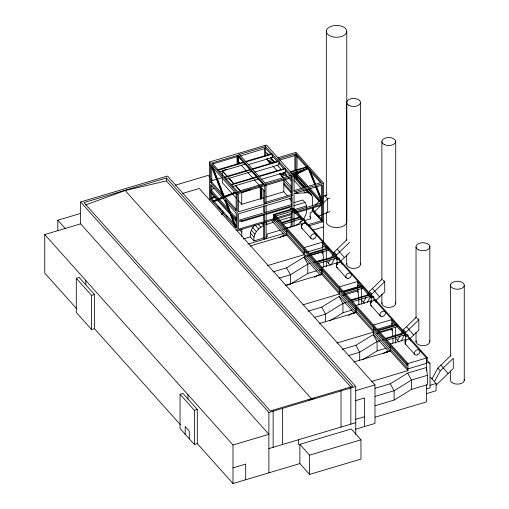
<?xml version="1.0" encoding="UTF-8"?>
<svg xmlns="http://www.w3.org/2000/svg" width="509" height="509" viewBox="0 0 509 509"><rect width="100%" height="100%" fill="white"/><g stroke="black" fill="none" stroke-linecap="round" stroke-linejoin="round"><path stroke-width="0.76" d="M260.144 186.262L260.411 199.121L261.791 198.707L261.613 188.915M261.791 198.707L261.887 188.425M264.661 222.516L264.661 239.122L263.675 238.021L253.972 240.929L250.339 236.863C249.754 232.619 251.484 228.344 254.602 225.462M253.972 240.929C252.979 234.229 257.974 228.306 263.675 225.525L261.594 223.203M328.305 262.968L330.131 259.59M331.232 257.56L334.159 252.146L346.864 239.714M331.098 265.011L334.763 258.248M335.857 256.218L336.589 254.863L349.568 242.354M363.464 302.276L366.022 297.542M367.123 295.513L368.223 293.483M367.358 302.289L371.748 294.17L384.728 281.662L384.728 291.95L375.725 300.539M397.586 340.432L400.15 335.692M400.882 334.343L403.446 329.603L416.419 317.094M401.117 341.119L405.877 332.326L418.856 319.811L418.856 330.099L409.853 338.695M432.014 378.912L437.874 368.09L450.847 355.575M434.444 381.635L440.304 370.806L453.277 358.298L453.277 368.586L436.098 385.148M315.052 205.356L322.127 198.306M323.215 197.218L324.85 195.59L327.096 194.922M314.594 211.75L321.669 204.694M323.298 203.066L327.656 198.726L329.902 198.058M340.566 261.232L349.568 252.642M279.931 237.608L282.603 235.966L285.625 235.063M272.945 271.889L286.58 267.823L303.949 257.166L305.457 256.714M286.624 285.244L290.41 284.111L307.786 273.448L316.865 270.743M314.422 277.322L317.762 275.274L320.027 274.599M308.104 311.196L321.739 307.131L339.109 296.473L342.945 303.428L342.945 312.755L329.584 320.956M348.55 315.472L351.891 313.423L354.156 312.749M342.233 349.352L355.867 345.287L373.237 334.623L377.074 341.577L377.074 350.911L363.038 359.519M383.64 353.551L386.312 351.91L389.334 351.006M375.139 388.284L390.288 383.767L407.664 373.11L426.472 367.498L427.382 375.33L427.382 384.658L411.495 389.391L394.125 400.055L375.19 405.705M308.18 168.524L296.384 174.123L296.384 173.614L306.507 168.606M304.433 169.758L296.384 173.614M296.454 174.205L308.244 168.371L314.683 184.468M318.456 216.312L321.993 214.753M323.412 214.124L329.902 211.579M265.813 224.717L273.88 222.128M222.128 197.435L212.469 201.284L216.783 199.63M211.878 166.577L223.731 196.798L234.916 192.338M217.807 199.159L222.039 197.537M223.731 196.798L234.878 192.421M85.404 204.981L125.182 190.5L166.443 180.918L350.714 386.923M308.626 399.947L314.632 398.165M222.987 170.598L226.683 169.338M241.654 192.548L250.53 189.533M243.226 238.995L250.339 236.863M265.813 237.379L267.13 236.984L267.13 234.083L280.631 230.055M247.947 244.135L283.405 233.504M209.562 199.98L209.562 161.964L266.455 145.001L294.049 175.853L294.049 192.027L323.616 183.215L323.616 242.793M239.395 154.469L265.622 146.649L265.622 155.932M80.632 223.852L44.741 234.554L232.995 445.012L268.886 434.311L80.632 223.852L80.632 201.965L167.493 176.069L355.746 386.528L355.746 434.425M224.577 177.081L250.746 169.281L238.174 155.226L212.005 163.026L237.538 191.569L263.707 183.768L251.153 169.732L224.984 177.533M212.756 163.943L238.174 156.365L243.633 162.466M166.443 177.972L83.928 202.576L270.317 410.948L352.832 386.344L166.443 177.972L166.443 180.918M240.146 155.951L265.622 148.354L270.813 154.157M217.96 169.682L244.129 161.881M245.624 161.436L271.851 153.616M218.399 170.171L244.568 162.371L244.568 164.394L219.894 171.749M246.063 161.926L272.29 154.106L272.29 157.516L248.309 164.668M227.046 176.101L222.242 170.846L227.491 176.712M57.829 230.545L57.829 220.219L80.607 213.43M175.522 185.13L208.175 175.395L209.746 177.157M267.969 160.723L272.519 159.368M277.825 157.79L296.022 152.363L323.616 183.215M268.192 162.059L273.428 160.5M277.914 159.164L295.863 153.813L321.478 182.451L293.808 190.697M269.687 163.071L274.924 161.512M279.409 160.17L295.863 155.264L306.8 167.493M211.496 180.79L222.026 177.654M252.241 168.835L278.468 161.016M252.649 169.287L278.875 161.468L278.875 164.878L254.894 172.029M210.548 165.094L210.548 182.477L211.731 182.12L222.707 194.387M225.729 179.333L251.153 171.756L251.153 169.732M182.629 193.445L199.273 188.476L374.98 384.912L374.98 423.45L355.441 429.278M211.496 189.367L214.505 188.47M231.124 184.398L257.293 176.598M258.788 176.152L285.015 168.333M236.291 218.151L211.731 190.697L210.548 191.047L236.151 219.672M231.531 184.856L257.7 177.056L257.7 179.073L232.282 186.657M259.196 176.61L285.422 168.791L285.422 172.201L261.448 179.346M280.402 174.651L284.887 173.308M290.124 171.749L307.321 166.621M280.841 175.141L285.326 173.798M290.563 172.239L307.76 167.111L307.76 168.568L291.307 173.474M281.585 176.368L286.822 174.81M211.496 197.454L214.505 196.557M211.763 197.753L214.773 196.856M292.63 173.843L294.87 173.168L307.207 186.962M211.763 198.434L215.53 197.314M210.548 199.134L236.151 227.758L236.151 213.118L210.548 184.493L210.548 199.134L211.731 198.784L234.197 223.903M265.011 183.113L293.063 174.746M293.598 174.956L297.008 173.932L308.549 186.835M235.572 193.07L236.227 192.873L224.113 197.638L224.768 197.441M293.598 175.923L295.882 175.242L306.176 186.778M209.562 161.964L237.156 192.816L294.049 175.853M222.783 198.166L223.413 197.982L213.125 202.016L213.755 201.831L213.099 201.1M218.456 199.891L219.086 199.7L218.431 198.968M225.398 200.196L224.768 200.387L229.362 212.081L229.992 211.89L227.695 206.043M238.066 200.202L241.737 204.306L260.144 198.822M261.524 198.408L263.751 197.746M265.978 197.078L283.806 191.766L287.439 195.825M221.51 214.124L223.018 213.678M221.3 214.404L222.777 213.965M265.762 202.289L291.237 194.692L292.23 195.8L238.339 211.865L238.339 193.605L292.23 177.539L292.23 195.8M230.965 214.365L230.335 214.55L235.031 226.505L235.661 226.314L234.28 222.802M293.878 202.658L302.779 200.005L304.923 202.397A3.398 1.272 73.4 0 1 306.412 206.03L306.412 208.27M292.128 204.402L238.339 220.442L238.339 213.888L292.128 197.848L292.128 204.402L291.135 203.295L291.135 197.473M293.795 205.712L304.923 202.397M263.751 215.084L241.851 221.612L240.802 220.442M266.016 214.41L289.43 207.424L290.989 209.167M274.847 217.012L274.847 219.983L273.836 220.282L273.479 219.888L273.479 214.664L274.491 214.365M274.873 214.792L293.413 209.263L293.413 210.777L275.617 216.077M294.546 209.574L306.412 206.03M295.303 210.72L322 202.76L315.561 186.663M296.295 211.827L322.464 204.02L322.464 185.009L294.049 193.484L294.049 209.326M273.479 218.73L238.339 229.209L238.339 221.829L292.128 205.789L292.128 209.479M274.491 218.425L275.986 217.979M277.475 217.534L294.049 212.597L294.049 210.911M94.464 328.68L91.563 329.546L76.305 312.488L76.305 278.302L79.207 277.437L94.464 294.488L94.464 328.68L180.294 424.633M295.551 213.017L294.049 213.462L294.049 218.825M297.046 212.571L322.49 204.987L322.49 221.835L312.087 210.211M275.986 219.144L237.156 230.717L237.156 192.816M277.475 218.698L292.128 214.327L292.128 219.85M304.178 220.753L310.814 218.775L310.185 216.783L310.185 212.985L311.794 212.018L313.251 208.881L313.251 208.448L312.481 208.677L312.481 207.227M276.132 221.453L291.135 216.98M281.7 222.42L300.24 216.898M282.228 223.006L300.762 217.483L300.762 218.991L282.966 224.297M299.75 222.07L301.964 221.409M286.72 228.032L302.289 223.387M303.771 222.948L305.254 222.509M282.883 229.381L285.135 228.713M286.637 228.267L291.135 226.925L291.135 221.568M308.028 224.749L321.497 220.734M309.02 225.856L323.616 221.504M250.148 246.006L286.72 235.101L286.72 230.316M76.305 278.302L91.563 295.354L94.464 294.488M312.997 230.074L323.616 226.912M304.223 247.597L322.757 242.074L322.757 249.48M306.443 252.267L304.223 252.935L286.72 233.364M307.926 251.828L322.757 247.406M267.645 265.571L304.223 254.665L304.223 249.887M309.51 253.514L328.044 247.985M320.295 275.051L304.955 257.904L304.955 255.493L306.59 255.003L321.923 272.15M310.032 254.099L328.572 248.57L328.572 250.078L310.776 255.384M306.959 256.269L309.217 255.594M310.719 255.143L322.006 251.783M310.057 263.446L307.786 264.12L290.41 274.784L279.053 278.168M313.08 262.542L323.673 259.386L322.757 251.554L322.757 253.806M316.859 261.728L335.399 256.199M317.387 262.313L335.921 256.791L335.921 258.298L336.977 259.482M318.125 263.605L335.921 258.298M321.879 267.34L337.448 262.695M338.93 262.256L340.413 261.811M319.137 270.069L321.402 269.388M285.307 285.314L321.879 274.408L321.879 269.624M339.382 286.904L357.916 281.382L357.916 288.094M382.297 278.938L369.318 291.453L371.748 294.17M341.603 291.574L339.382 292.236L321.879 272.671M343.085 291.135L357.916 286.713M343.639 291.663L362.173 286.141M344.16 292.249L362.701 286.726L362.701 288.234L344.905 293.54M302.804 304.878L339.382 293.973L339.382 289.188M342.118 295.57L344.377 294.902M345.878 294.45L357.916 290.862L358.743 297.905M350.987 299.884L369.521 294.355M351.509 300.469L370.049 294.94L370.049 296.448L352.253 301.754M345.974 302.524L342.945 303.428L325.575 314.091L314.212 317.476M348.239 301.85L349.753 301.398M356.007 305.489L371.576 300.851M373.059 300.405L374.541 299.966M342.945 312.755L352.024 310.051M319.429 323.463L356.007 312.564L356.007 307.78M373.511 325.06L392.045 319.531L392.045 326.25M375.731 329.73L373.511 330.392L356.007 310.827M377.214 329.285L392.045 324.863M378.06 330.15L396.6 324.621M336.933 343.034L375.139 331.639L390.473 348.786M378.588 330.735L397.122 325.206L397.122 326.721L379.326 332.021M376.246 333.726L378.505 333.051M380.007 332.606L392.045 329.018L392.961 336.843M197.288 443.632L194.387 444.497L180.046 428.463L180.046 394.271L182.947 393.406L197.288 409.446L197.288 443.632L232.995 483.55L299.884 463.604L309.555 474.413L360.964 459.086L360.964 439.795L351.293 428.985L298.656 444.681L298.656 439.706M385.408 338.364L403.949 332.841M380.096 340.68L377.074 341.577L359.698 352.241L348.341 355.632M382.367 339.999L383.881 339.548M385.937 338.949L404.47 333.427L404.47 334.935L386.675 340.241M390.428 343.976L406.004 339.331M377.074 350.911L386.153 348.201M389.175 347.297L390.689 346.852M353.857 361.95L390.428 351.045L390.428 346.26M180.046 394.271L194.387 410.311L197.288 409.446M273.479 214.664L406.92 363.846L427.344 357.757L427.344 359.265L426.472 359.526M273.479 216.172L406.92 365.354L407.932 365.055M426.472 363.35L407.932 368.879L390.428 349.308M371.36 381.515L407.932 370.609L407.932 363.541L274.351 214.206L292.885 208.677L302.028 218.902M80.632 201.965L268.886 412.424L355.746 386.528M355.307 390.778L374.98 384.912M427.382 375.33L411.495 380.064L394.125 390.727L375.19 396.371M355.441 400.666L364.571 397.943L364.571 426.555M430.016 385.294L436.098 383.481L436.098 390.753L426.218 393.699M426.517 388.889L430.01 387.852L430.01 363.553L426.402 359.519M355.441 419.429L364.571 416.706M268.886 448.582L355.746 422.686M375.127 417.195L426.472 401.887L426.472 384.906M232.995 467.854L245.694 464.068L245.694 479.764M299.884 463.604L299.884 444.312L309.555 455.122L360.964 439.795M294.138 193.503L307.633 192.656L310.904 194.133L312.481 196.868L312.481 205.776M282.603 235.966L283.888 236.507M386.312 351.91L387.597 352.451M322.108 245.739L326.301 247.609M357.267 285.046L361.46 286.911M391.396 323.202L395.582 325.066M426.517 361.994L430.01 363.553M307.321 168.078L320.422 182.725M324.85 195.59L327.656 198.726L327.656 212.247M310.115 188.584L322.108 201.99M308.778 188.718L322.464 204.02M308.231 189.074L320.988 203.301M306.749 189.488L310.904 194.133M293.19 174.402L305.126 187.751L292.211 173.238L293.591 175.452M306.685 189.494L311.877 195.297M291.161 172.85L304.662 187.942M306.214 189.679L309.332 193.166M294.132 177.571L303.479 188.018M305.037 189.755L307.633 192.656M264.635 145.549L291.237 175.293M272.29 155.805L277.437 161.563M278.875 163.166L283.99 168.886M285.422 170.49L290.181 175.809M293.712 179.893L301.493 188.597M303.052 190.341L305.133 192.663M383.754 280.574L384.728 281.662M417.883 318.723L418.856 319.811M383.481 280.65L384.454 281.738M417.609 318.806L418.583 319.894M271.851 157.026L272.29 157.516M285.015 171.743L285.422 172.201M265.622 152.102L268.237 155.022M270.33 157.364L275.032 162.619M277.125 164.961L281.305 169.637M283.92 172.557L287.579 176.648M288.622 177.819L291.237 180.74M312.214 207.29L313.251 208.448M312.698 209.148L322.108 219.665M280.669 174.689L279.632 173.531L283.278 177.628M281.706 175.847L283.78 178.169M284.817 179.333L291.568 186.879M296.244 192.103L297.281 193.261M266.493 158.859L270.686 163.548M272.786 165.896L276.985 170.591M312.087 210.071L322.49 221.695M283.653 180.402L291.492 189.17M283.92 183.285L291.237 191.467M283.92 184.735L291.237 192.917M309.784 216.592L310.814 217.744M337.2 249.175L344.364 257.529M372.359 288.482L379.523 296.836M406.481 326.632L413.652 334.986M440.909 365.118L448.079 373.472M289.43 198.663L291.504 200.985M334.159 252.146L336.589 254.863M403.446 329.603L405.877 332.326M437.874 368.09L440.304 370.806M338.383 258.305L293.903 208.575L293.031 208.836L293.031 210.344M339.446 259.488L427.344 357.757M304.147 221.269L337.512 258.566M339.096 260.341L371.926 297.04M373.517 298.815L405.819 334.928M407.938 337.295L426.472 358.018L426.472 370.501M292.885 210.185L299.381 217.451M300.24 218.406L302.028 220.41M322.681 243.499L334.33 256.523M357.63 282.565L361.339 286.713M362.173 287.649L368.751 294.997M369.808 296.181L371.398 297.962M391.523 320.454L395.754 325.194M396.6 326.129L403.173 333.478M404.229 334.661L405.819 336.436M291.135 212.062L292.128 213.169L292.128 210.955M238.409 153.368L266.003 184.213M302.187 225.372L301.347 224.431L301.347 226.13M337.346 264.674L336.513 263.738L336.513 265.437M371.475 302.83L370.635 301.894L370.635 303.587M405.902 341.316L405.062 340.375L405.393 343.041M238.155 155.983L241.285 159.482M244.415 162.982L245.981 164.731M247.546 166.481L250.154 169.395M251.198 170.56L256.937 176.979M257.98 178.144L263.198 183.978M250.231 169.841L244.129 163.02L244.568 164.394M251.153 170.871L256.778 177.164M257.293 177.736L263.21 184.347M301.544 227.867L311.005 238.441M336.704 267.174L346.165 277.742M370.832 305.324L380.293 315.898M405.259 343.81L414.714 354.385M250.746 171.298L251.153 171.756M257.293 178.614L257.7 179.073M239.701 163.357L238.155 161.633L238.174 155.226M241.253 165.151L246.502 171.011M247.552 172.188L253.323 178.64M254.373 179.811L259.615 185.677M264.763 191.429L260.411 186.561L260.411 199.121M326.88 261.378L330.246 265.144M362.039 300.685L364.438 303.364M396.167 338.841L399.05 342.061M430.589 377.328L436.098 383.481M274.599 219.245L286.764 232.842M340.718 293.159L356.052 310.299M274.491 219.589L274.847 219.983M272.97 219.729L304.223 254.665M304.955 255.493L407.932 370.609M271.914 220.963L285.135 235.743M339.083 296.06L354.417 313.2M388.844 351.687L373.511 334.54L373.511 327.344M228.624 177.857L233.866 183.724M235.444 185.486L240.687 191.352M228.541 177.883L233.784 183.749M235.362 185.511L240.604 191.371M266.092 222.98L267.13 224.138M209.562 163.987L237.156 194.839M236.488 198.44L222.325 182.61L222.325 177.895M258.228 224.246L260.824 227.148M255.079 224.933L258.712 228.993M211.324 178.92L212.902 180.682M252.693 227.568L256.326 231.627M223.75 195.558L236.291 209.574M210.548 182.477L236.151 211.095L236.151 193.719M251.255 230.138L254.888 234.197M250.339 232.969L253.972 237.029M210.548 192.434L236.151 221.059M239.707 229.839L241.807 232.18M235.247 225.067L236.291 226.238M217.846 206.298L220.473 209.231M222.051 210.993L223.623 212.756M226.251 215.695L227.3 216.872M125.182 190.5L311.572 398.871M57.829 220.219L65.706 229.025M76.598 308.702L44.741 273.091L44.741 234.554M407.664 373.11L411.495 380.064L411.495 389.391M390.288 383.767L394.125 390.727L394.125 400.055M355.867 345.287L359.698 352.241L359.698 360.792M303.949 257.166L307.786 264.12L307.786 273.448M321.739 307.131L325.575 314.091L325.575 321.866M286.58 267.823L290.41 274.784L290.41 284.111M309.968 170.222L315.561 184.188M316.445 186.389L322.038 200.355M310.63 172.576L315.313 184.283M316.776 187.942L321.166 198.917M308.753 168.943L314.931 184.373M315.815 186.58L322 202.016M212.819 167.117L224.386 196.601M226.072 200.953L230.666 212.647L230.036 212.832L225.442 201.144M231.913 215.822L236.335 227.071L235.705 227.256L231.01 215.307M214.435 172.233L215.886 175.923M216.465 177.399L217.916 181.089M218.495 182.566L223.426 195.112M211.165 165.781L223.349 196.786M464.259 285.657A6.903 3.983 0 0 1 453.354 288.482A6.903 3.983 0 0 1 454.562 281.617A6.903 3.983 0 0 1 464.259 285.657L464.259 380.541M450.522 284.849L450.522 356.014M450.522 371.036L450.522 379.733A6.903 3.983 0 0 0 457.591 384.123A6.903 3.983 0 0 0 464.202 379.504M429.838 246.369L429.838 341.253M416.031 247.088L416.031 318.259M416.031 332.492L416.031 341.978M406.92 363.846L406.92 365.354M405.616 335.386L405.616 340.667M395.709 141.241L395.709 303.167M395.582 327.414L395.582 343.091M392.961 338.396L392.961 343.06M392.045 329.018L392.045 330.513M381.877 141.801L381.877 279.918M381.877 294.202L381.877 303.733M371.188 296.9L371.188 302.187A1.323 0.763 0 0 1 371.252 301.99M361.46 288.482L361.46 297.103M361.46 298.668L361.46 304.159M360.48 102.354L360.48 264.286M358.832 299.47L358.832 304.91M357.916 289.481L357.916 292.363M350.86 387.979L350.86 424.137M346.782 31.494A10.231 5.904 0 0 1 331.238 36.4A10.231 5.904 0 0 1 331.652 26.169A10.231 5.904 0 0 1 346.782 31.494L346.782 221.778A10.231 5.904 0 0 1 336.315 227.542A10.231 5.904 0 0 1 326.333 221.498L326.333 212.775M346.686 102.544L346.686 240.662M346.686 254.952L346.686 264.476M341.036 390.912L341.036 427.07M337.06 258.75L337.06 264.031M326.333 31.214L326.333 195.335M326.301 250.74L326.301 259.361M326.301 260.932L326.301 266.417M323.673 261.715L323.673 267.161M321.497 204.637L321.497 220.588M321.478 184.697L321.478 202.913M309.555 455.122L309.555 474.413M306.412 209.759L306.412 212.743A15.448 11.211 -41.8 0 1 303.727 218.533M297.008 156.467L297.008 169.573M297.008 171.113L297.008 174.905M297.008 176.426L297.008 179.461M295.863 153.813L295.863 170.318M295.863 171.902L295.882 177.52M294.87 155.741L294.87 170.795M294.049 220.359L294.049 226.486M292.128 221.428L292.128 226.95M291.657 176.566L291.657 177.705M291.657 195.971L291.657 197.988M291.657 204.542L291.657 205.929M291.657 213.309L291.657 214.467M291.237 177.743L291.237 194.692M291.135 206.158L291.135 209.11M291.135 214.728L291.135 220.041M283.806 179.722L283.806 191.766M282.387 408.396L282.387 444.554M273.836 216.567L273.836 220.282M273.142 411.157L273.142 447.309M268.886 412.424L268.886 472.848M267.448 153.088L267.448 155.391M267.448 158.452L267.448 159.985M266.143 205.591L266.143 212.151M266.143 213.538L266.143 220.919M266.143 222.077L266.143 238.683M266.003 185.359L266.003 203.619M264.763 185.728L264.763 203.988L263.777 202.881L263.777 190.321M264.661 206.037L264.661 212.59L263.675 211.483L263.675 205.661M264.661 213.977L264.661 221.358L263.675 220.251L263.675 214.346M264.635 148.017L264.635 155.716M263.675 222.783L263.675 238.021M241.737 192.523L241.737 204.306M241.807 229.05L241.807 236.526M239.395 162.053L239.395 163.631M238.066 156.008L238.066 163.949M237.079 156.492L237.079 164.432M232.995 445.012L232.995 483.55M222.395 213.379L222.395 214.83M222.325 170.82L222.325 175.535M211.731 166.322L211.731 182.12M211.731 185.6L211.731 190.697M211.731 192.828L211.731 198.784M194.387 410.311L194.387 444.497M189.297 438.809L189.297 431.078L185.187 426.485L185.187 434.215M187.993 394.704L187.993 399.056M91.563 295.354L91.563 329.546M85.824 280.484L85.824 284.836M360.207 263.255A6.903 3.983 0 0 1 353.749 268.364A6.903 3.983 0 0 1 346.877 263.446M395.347 302.149A6.935 4.002 0 0 1 389.277 307.442A6.935 4.002 0 0 1 381.985 302.69M429.437 340.235A6.935 4.002 0 0 1 423.558 345.605A6.935 4.002 0 0 1 416.101 340.935M301.557 221.148A15.448 11.211 -41.8 0 1 294.896 225.722M302.569 228.496A3.143 2.278 -41.8 0 1 302.569 224.055A3.143 2.278 -41.8 0 1 306.755 225.029M302.047 225.112A1.323 0.763 0 0 1 301.926 224.927M301.901 224.723A1.323 0.763 0 0 1 302.111 224.348M337.728 267.804A3.143 2.278 -41.8 0 1 337.728 263.363A3.143 2.278 -41.8 0 1 341.914 264.336M337.206 264.419A1.323 0.763 0 0 1 337.27 263.656M375.947 301.85A3.143 2.278 -41.8 0 1 376.043 302.486M371.856 305.96A3.143 2.278 -41.8 0 1 371.277 302.091A3.143 2.278 -41.8 0 1 375.667 301.315M371.335 302.569A1.323 0.763 0 0 1 371.214 302.384M405.698 344.205A3.143 2.278 -41.8 0 1 406.277 339.999A3.143 2.278 -41.8 0 1 410.375 340.336M405.953 341.221A1.323 0.763 0 0 1 405.826 340.292M348.824 105.338A6.903 3.983 0 0 0 360.289 103.384A6.903 3.983 0 0 0 351.636 98.625A6.903 3.983 0 0 0 348.824 105.338M384.244 144.543A6.935 4.002 0 0 0 395.595 142.278A6.935 4.002 0 0 0 386.535 137.735A6.935 4.002 0 0 0 384.244 144.543M418.493 249.804A6.935 4.002 0 0 0 429.761 247.412A6.935 4.002 0 0 0 420.542 242.971A6.935 4.002 0 0 0 418.493 249.804M313.423 239.001A3.143 2.278 -41.8 0 0 315.841 234.433A3.143 2.278 -41.8 0 0 311.005 235.871A3.143 2.278 -41.8 0 0 313.423 239.001M302.505 220.123A1.323 0.763 0 0 0 304.547 219.519A1.323 0.763 0 0 0 302.62 218.8A1.323 0.763 0 0 0 302.505 220.123M348.582 278.308A3.143 2.278 -41.8 0 0 351 273.734A3.143 2.278 -41.8 0 0 346.165 275.178A3.143 2.278 -41.8 0 0 348.582 278.308M337.664 259.431A1.323 0.763 0 0 0 339.707 258.827A1.323 0.763 0 0 0 337.779 258.108A1.323 0.763 0 0 0 337.664 259.431M382.711 316.458A3.143 2.278 -41.8 0 0 385.128 311.89A3.143 2.278 -41.8 0 0 380.293 313.334A3.143 2.278 -41.8 0 0 382.711 316.458M371.793 297.58A1.323 0.763 0 0 0 373.835 296.982A1.323 0.763 0 0 0 371.907 296.257A1.323 0.763 0 0 0 371.793 297.58M417.132 354.945A3.143 2.278 -41.8 0 0 419.55 350.377A3.143 2.278 -41.8 0 0 414.714 351.814A3.143 2.278 -41.8 0 0 417.132 354.945M406.214 336.067A1.323 0.763 0 0 0 408.256 335.463A1.323 0.763 0 0 0 406.335 334.744A1.323 0.763 0 0 0 406.214 336.067"/></g></svg>
